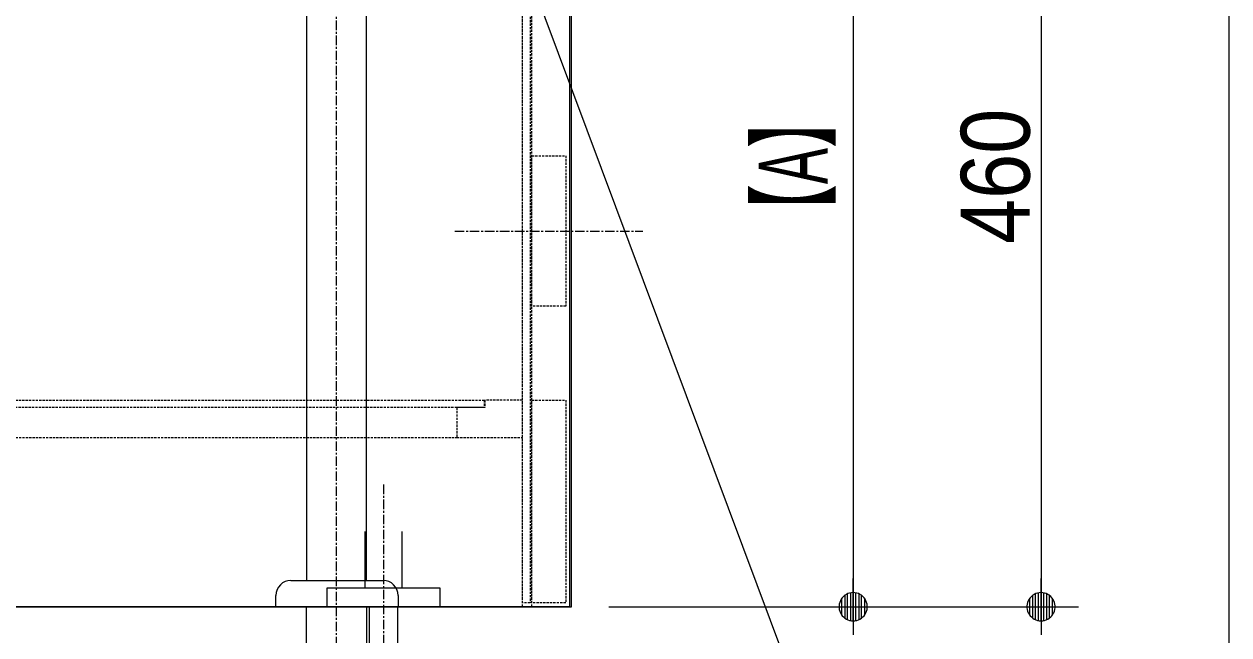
# Model space of a CAD drawing. Units: millimetres, scale not verified. Extents: x -6062 to 6062, y -3045 to 3045.
# Drawn here: x -3564 to -2922, y -2085 to -1760 of the extents above; entities that cross this region are included whole.
import ezdxf
from ezdxf.enums import TextEntityAlignment as Align

# ---------------------------------------------------------------- set-up
doc = ezdxf.new("R2010")
doc.units = ezdxf.units.MM
doc.header["$LTSCALE"] = 20
doc.linetypes.add('CHAIN1', pattern=[8, 5, -1, 1, -1])
doc.linetypes.add('DASHED1', pattern=[1.8, 1.2, -0.6])
for name, color, linetype, lineweight in [('0-0_1図面枠', 7, 'Continuous', 9), ('0-1_4給排水', 7, 'Continuous', 9), ('0-2_5ボウル・キャビネット', 7, 'Continuous', 9), ('0-3_2寸法-2', 7, 'Continuous', 9), ('0-4_0', 7, 'Continuous', 9), ('0-5_2寸法-1', 7, 'Continuous', 9), ('0-6_2寸法-3', 7, 'Continuous', 9)]:
    doc.layers.add(name, color=color, linetype=linetype, lineweight=lineweight)
doc.styles.add('ＭＳ Ｐゴシック', font='')
doc.styles.get('ＭＳ Ｐゴシック').set_extended_font_data('MS PGothic')

# ---------------------------------------------------------------- blocks, each defined once
blk = doc.blocks.new('グループ-4')
at = {"layer": '0-0_1図面枠'}
blk.add_line((-22700, 41000), (-22700, -48600), dxfattribs=at)
blk = doc.blocks.new('グループ-10')
at = {"layer": '0-2_5ボウル・キャビネット'}
blk.add_lwpolyline([(-40260, -28100), (-29720, -28100), (-29720, -41400), (-40260, -41400)], close=True, dxfattribs=at)
blk = doc.blocks.new('グループ-11')
at = {"layer": '0-2_5ボウル・キャビネット', "linetype": 'DASHED1'}
for p, q in [((-30220, -41400), (-30220, -28100)), ((-30120, -41400), (-30120, -28100)), ((-37920, -39600), (-30920, -39600))]:
    blk.add_line(p, q, dxfattribs=at)
for points in [[(-30220, -28100), (-30140, -28100), (-30140, -41360), (-30220, -41360)], [(-30120, -36600), (-29760, -36600), (-29760, -38200), (-30120, -38200)], [(-38210, -39200), (-30630, -39200), (-30630, -39280), (-38210, -39280)], [(-30620, -39280), (-30920, -39280), (-30920, -39600), (-30220, -39600), (-30220, -39200), (-30620, -39200)], [(-30120, -39200), (-29760, -39200), (-29760, -41360), (-30120, -41360)]]:
    blk.add_lwpolyline(points, close=True, dxfattribs=at)
blk = doc.blocks.new('グループ-12')
at = {"layer": '0-2_5ボウル・キャビネット', "linetype": 'CHAIN1'}
for p, q in [((-30940, -29900), (-28940, -29900)), ((-30940, -37400), (-28940, -37400))]:
    blk.add_line(p, q, dxfattribs=at)
blk = doc.blocks.new('グループ-13')
at = {"layer": '0-2_5ボウル・キャビネット'}
blk.add_lwpolyline([(-41700, -41400), (-29700, -41400), (-29700, -21400)], dxfattribs=at)
for name in ['グループ-10', 'グループ-11', 'グループ-12']:
    blk.add_blockref(name, (0, 0), dxfattribs=at)
blk = doc.blocks.new('_Dot')
at = {"layer": '0-4_0'}
for p, q in [((-10, 0), (-20, 0)), ((9.78, 2), (-9.78, 2)), ((7.99, 6), (-7.99, 6)), ((9.16, -3.98), (-9.16, -3.98)), ((6, -7.98), (-6, -7.98))]:
    blk.add_line(p, q, dxfattribs=at)
for points in [[(10, 0), (9.92, 1.25), (9.69, 2.49), (9.3, 3.68), (8.76, 4.82), (8.09, 5.88), (7.29, 6.85), (6.37, 7.71), (5.36, 8.44), (4.26, 9.05), (3.09, 9.51), (1.87, 9.82), (0.63, 9.98), (-0.63, 9.98), (-1.87, 9.82), (-3.09, 9.51), (-4.26, 9.05), (-5.36, 8.44), (-6.37, 7.71), (-7.29, 6.85), (-8.09, 5.88), (-8.76, 4.82), (-9.3, 3.68), (-9.69, 2.49), (-9.92, 1.25), (-10, 0), (0, 0)], [(-10, 0), (-9.92, -1.25), (-9.69, -2.49), (-9.3, -3.68), (-8.76, -4.82), (-8.09, -5.88), (-7.29, -6.85), (-6.37, -7.71), (-5.36, -8.44), (-4.26, -9.05), (-3.09, -9.51), (-1.87, -9.82), (-0.63, -9.98), (0.63, -9.98), (1.87, -9.82), (3.09, -9.51), (4.26, -9.05), (5.36, -8.44), (6.37, -7.71), (7.29, -6.85), (8.09, -5.88), (8.76, -4.82), (9.3, -3.68), (9.69, -2.49), (9.92, -1.25), (10, 0), (0, 0)]]:
    blk.add_lwpolyline(points, close=True, dxfattribs=at)
blk = doc.blocks.new('グループ-16')
at = {"layer": '0-1_4給排水', "linetype": 'CHAIN1'}
blk.add_line((-31700, -40100), (-31700, -42300), dxfattribs=at)
at = {"layer": '0-1_4給排水'}
blk.add_lwpolyline([(-31900, -40600), (-31900, -41200), (-31500, -41200), (-31500, -40600)], dxfattribs=at)
for points in [[(-32300, -41200), (-31100, -41200), (-31100, -41400), (-32300, -41400)], [(-31850, -41400), (-31550, -41400), (-31550, -41800), (-31850, -41800)]]:
    blk.add_lwpolyline(points, close=True, dxfattribs=at)
blk = doc.blocks.new('グループ-17')
at = {"layer": '0-1_4給排水', "linetype": 'CHAIN1'}
blk.add_line((-32200, -42300), (-32200, -31980), dxfattribs=at)
at = {"layer": '0-1_4給排水'}
blk.add_line((-32845, -41306.7), (-32845, -41280), dxfattribs=at)
for points in [[(-32520, -33060), (-32520, -41120), (-31880, -41120), (-31880, -33060)], [(-32685, -41120), (-32682.5, -41120), (-31707.5, -41120), (-31705, -41120)], [(-31545, -41280), (-31545, -41306.7), (-31545, -41400), (-32845, -41400), (-32845, -41306.7)]]:
    blk.add_lwpolyline(points, dxfattribs=at)
blk.add_lwpolyline([(-32520, -41400), (-31880, -41400), (-31880, -41800), (-32520, -41800)], close=True, dxfattribs=at)
for centre, start, end in [((-32685, -41280), 90, 180), ((-31705, -41280), 0, 90)]:
    blk.add_arc(centre, 160, start, end, dxfattribs=at)

msp = doc.modelspace()

# ---------------------------------------------------------------- linework, layer by layer
at = {"layer": '0-3_2寸法-2'}
for p, q in [((-3122.5, -1600), (-3122.5, -2070)), ((-3022.5, -1610), (-3022.5, -2070)), ((-3252.5, -2070), (-3102.5, -2070)), ((-3102.5, -2070), (-3002.5, -2070))]:
    msp.add_line(p, q, dxfattribs=at)
at = {"layer": '0-5_2寸法-1'}
for p, q in [((-3122.5, -1615.01), (-3122.5, -2054.99)), ((-3022.5, -1625.01), (-3022.5, -2054.99)), ((-3252.5, -2070), (-3102.5, -2070)), ((-3102.5, -2070), (-3002.5, -2070))]:
    msp.add_line(p, q, dxfattribs=at)
at = {"layer": '0-6_2寸法-3'}
msp.add_lwpolyline([(-3467.57, -2420), (-3038.38, -2420), (-3339.25, -1614.9)], dxfattribs=at)

# ---------------------------------------------------------------- block references
at = {"layer": '0-0_1図面枠', "xscale": 0.05, "yscale": 0.05}
msp.add_blockref('グループ-4', (-1787.5, 0), dxfattribs=at)
at = {"layer": '0-1_4給排水', "xscale": 0.05, "yscale": 0.05}
for name in ['グループ-17', 'グループ-16']:
    msp.add_blockref(name, (-1787.5, 0), dxfattribs=at)
at = {"layer": '0-2_5ボウル・キャビネット', "xscale": 0.05, "yscale": 0.05}
msp.add_blockref('グループ-13', (-1787.5, 0), dxfattribs=at)
at = {"layer": '0-3_2寸法-2', "xscale": 0.7503418, "yscale": 0.7503418, "rotation": 90}
for p in [(-3122.5, -2070), (-3022.5, -2070)]:
    msp.add_blockref('_Dot', p, dxfattribs=at)
at = {"layer": '0-5_2寸法-1', "xscale": 0.7503418, "yscale": 0.7503418, "rotation": 270}
for p in [(-3122.5, -2070), (-3022.5, -2070)]:
    msp.add_blockref('_Dot', p, dxfattribs=at)

# ---------------------------------------------------------------- texts
at = {"layer": '0-5_2寸法-1', "style": 'ＭＳ Ｐゴシック'}
for s, height, width, p in [('460', 36.66, 0.9, (-3017.54, -1876.89)), ('【A】', 36.69, 0.6, (-3125.13, -1875.05))]:
    msp.add_text(s, height=height, rotation=90, dxfattribs=dict(at, width=width)).set_placement(p, align=Align.BOTTOM_LEFT)

doc.saveas('drawing.dxf')
